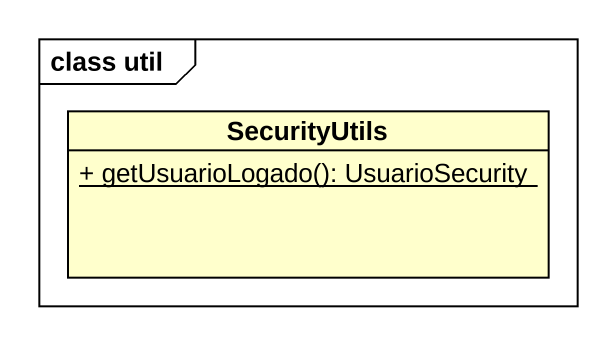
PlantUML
@startuml
mainframe class util
hide circle
hide empty members
skinparam classAttributeIconSize 0
class SecurityUtils {
  {static} + getUsuarioLogado(): UsuarioSecurity
}
@enduml
